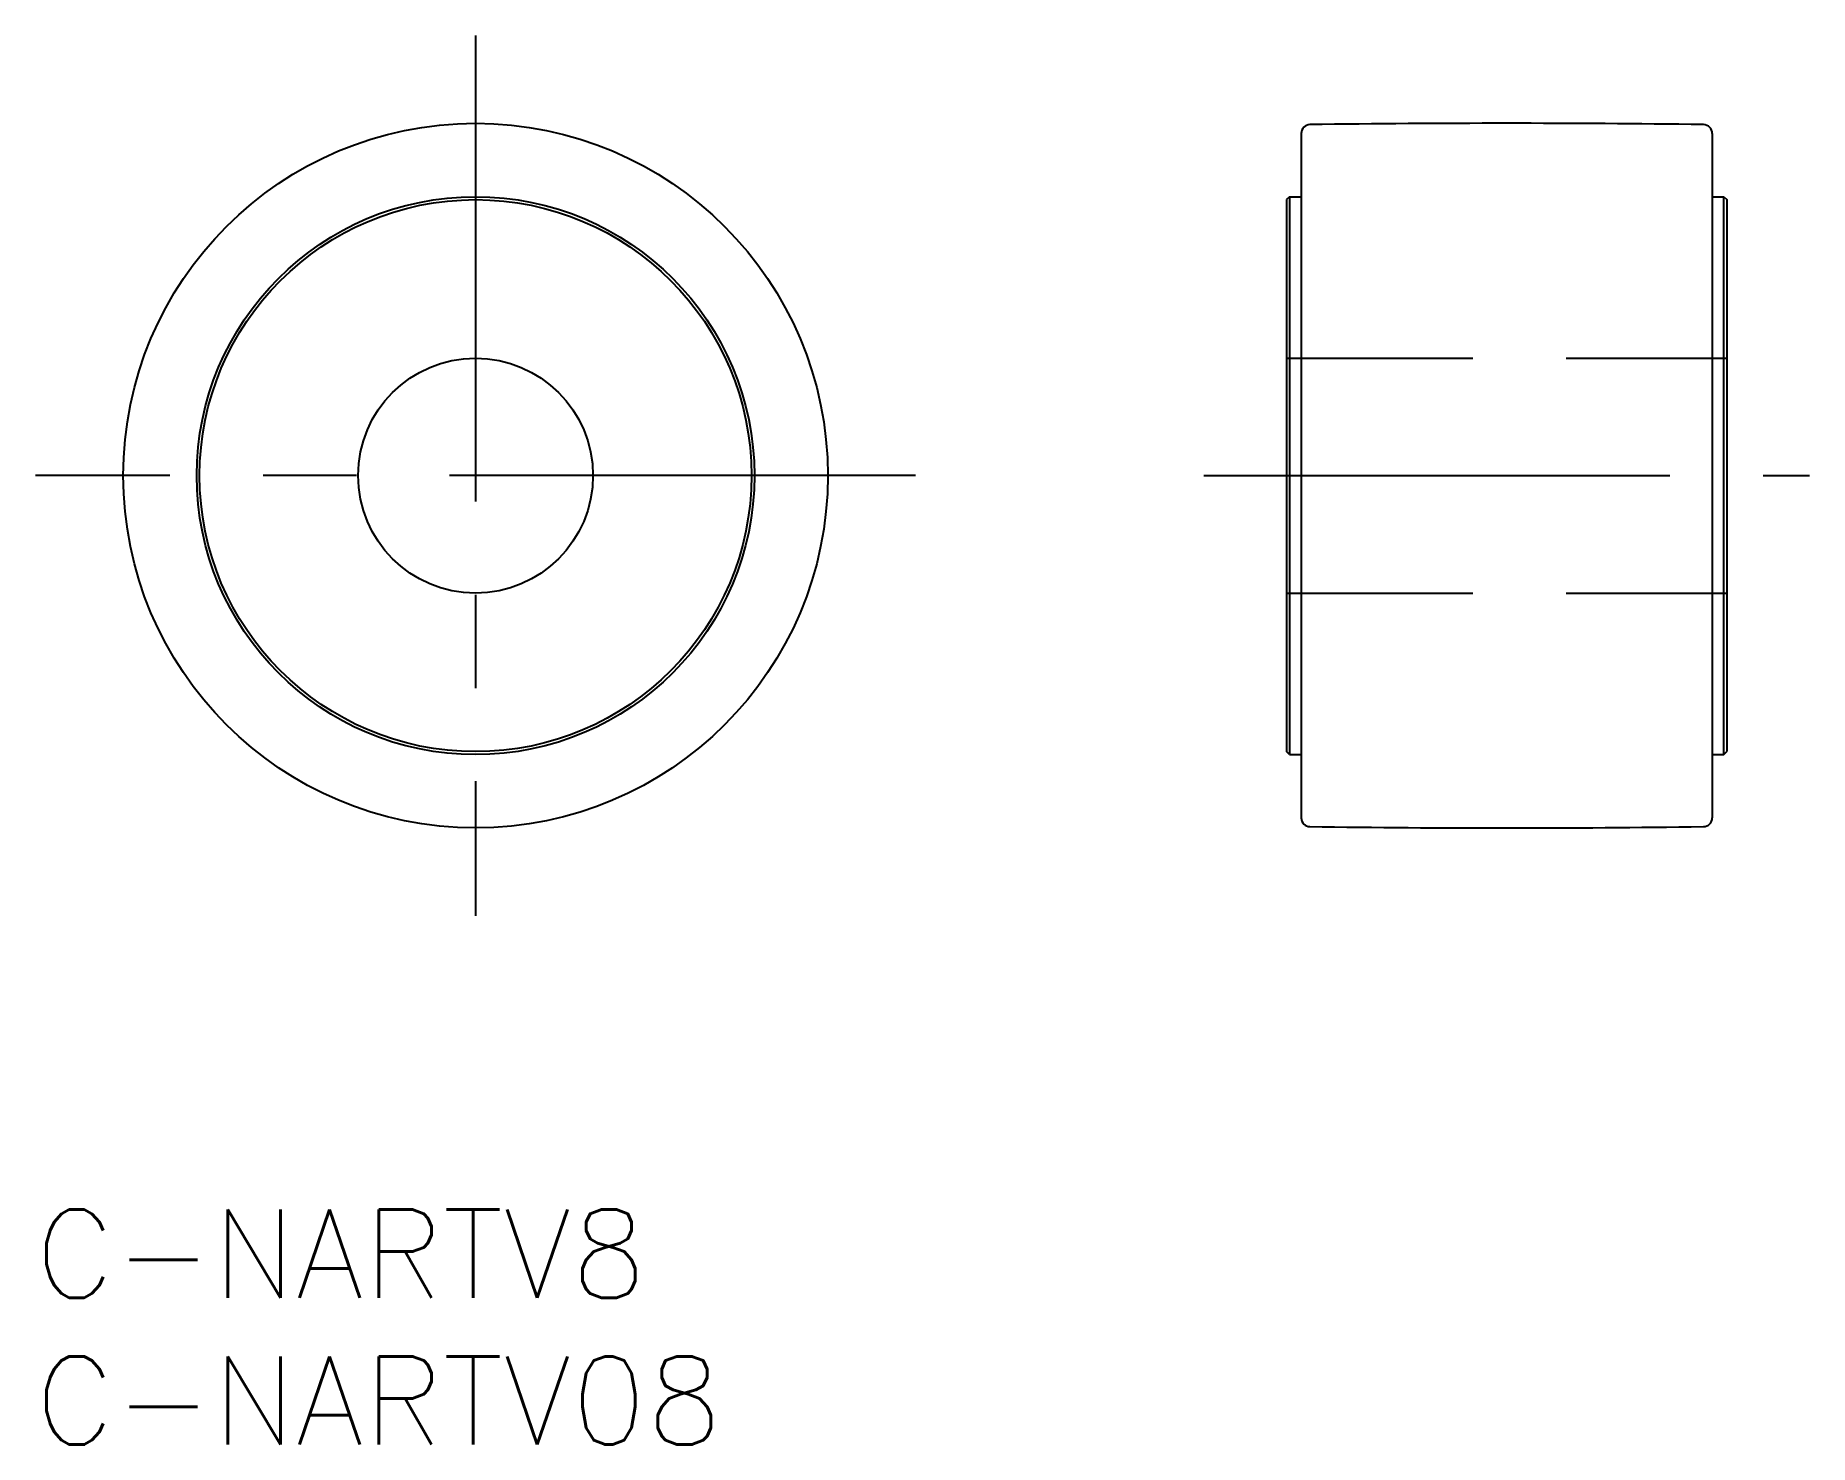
# Model space of a CAD drawing. Extents: x 0 to 60.4, y -8 to 40.
import ezdxf

# ---------------------------------------------------------------- set-up
doc = ezdxf.new("R2010")
doc.units = 0
doc.header["$LTSCALE"] = 0.5
doc.linetypes.add('CENTER', pattern=[50.8, 31.75, -6.35, 6.35, -6.35])
doc.linetypes.add('DASHED', pattern=[19.05, 12.7, -6.35])
for name, color, linetype in [('MSM_CENTER', 1, 'CENTER'), ('MSM_CONTINUOUS', 7, 'CONTINUOUS'), ('MSM_DASHED', 4, 'DASHED'), ('MSM_PART_NUMBER', 7, 'CONTINUOUS')]:
    doc.layers.add(name, color=color, linetype=linetype)
doc.styles.get("Standard").update_dxf_attribs({"font": 'txt.shx', "height": 3, "bigfont": 'bigfont.shx'})

# ---------------------------------------------------------------- blocks, each defined once
blk = doc.blocks.new('*U14')
at = {"layer": 'MSM_PART_NUMBER'}
blk.add_text('C-NARTV8', height=3, dxfattribs=at).set_placement((0, -3))
blk = doc.blocks.new('*U15')
at = {"layer": 'MSM_PART_NUMBER'}
blk.add_text('C-NARTV08', height=3, dxfattribs=at).set_placement((0, -8))

msp = doc.modelspace()

# ---------------------------------------------------------------- linework, layer by layer
at = {"layer": 'MSM_CENTER'}
for p, q in [((15, 39.991), (15, 10.009)), ((29.991, 25), (0.009, 25)), ((39.811, 25), (60.443, 25))]:
    msp.add_line(p, q, dxfattribs=at)
at = {"layer": 'MSM_CONTINUOUS'}
for p, q in [((43.127, 36.655), (43.127, 13.345)), ((57.127, 36.655), (57.127, 13.345)), ((42.727, 34.5), (42.627, 34.4)), ((42.727, 34.5), (43.127, 34.5)), ((42.727, 34.5), (42.727, 15.5)), ((57.127, 34.5), (57.527, 34.5)), ((57.527, 34.5), (57.627, 34.4)), ((57.527, 15.5), (57.527, 34.5)), ((42.627, 34.4), (42.627, 15.6)), ((57.627, 34.4), (57.627, 15.6)), ((42.727, 15.5), (42.627, 15.6)), ((42.727, 15.5), (43.127, 15.5)), ((57.127, 15.5), (57.527, 15.5)), ((57.527, 15.5), (57.627, 15.6))]:
    msp.add_line(p, q, dxfattribs=at)
for radius in [12, 9.5, 9.4, 4]:
    msp.add_circle((15, 25), radius, dxfattribs=at)
for centre, radius, start, end in [((43.427, 36.655), 0.3, 90.76825, 180), ((50.127, -463), 500, 89.23175, 90.76825), ((56.827, 36.655), 0.3, 0, 89.23175), ((43.427, 13.345), 0.3, 180, 269.23175), ((56.827, 13.345), 0.3, 270.76825, 0), ((50.127, 513), 500, 269.23175, 270.76825)]:
    msp.add_arc(centre, radius, start, end, dxfattribs=at)
at = {"layer": 'MSM_DASHED'}
for p, q in [((42.627, 29), (57.627, 29)), ((42.627, 21), (57.627, 21))]:
    msp.add_line(p, q, dxfattribs=at)

# ---------------------------------------------------------------- block references
at = {"layer": 'MSM_CONTINUOUS'}
for name in ['*U14', '*U15']:
    msp.add_blockref(name, (0, 0), dxfattribs=at)

doc.saveas('drawing.dxf')
